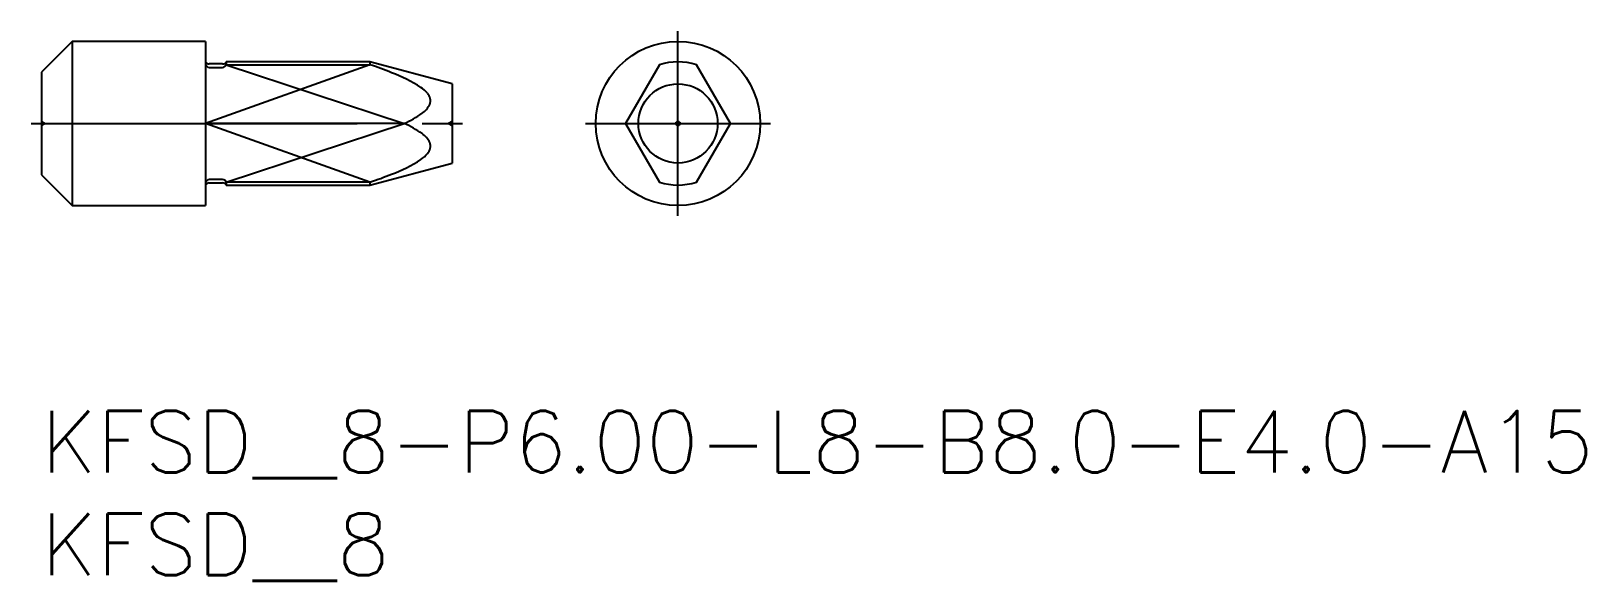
# Model space of a CAD drawing. Extents: x -0.5 to 75.2, y -8.3 to 18.5.
import ezdxf

# ---------------------------------------------------------------- set-up
doc = ezdxf.new("R2010")
doc.units = 0
doc.header["$LTSCALE"] = 0.5
doc.linetypes.add('CENTER', pattern=[50.8, 31.75, -6.35, 6.35, -6.35])
doc.linetypes.add('DASHED', pattern=[19.05, 12.7, -6.35])
for name, color, linetype in [('MSM_CENTER', 1, 'CENTER'), ('MSM_CONTINUOUS', 7, 'CONTINUOUS'), ('MSM_DASHED', 4, 'DASHED'), ('MSM_NARROW', 5, 'CONTINUOUS'), ('MSM_PART_NUMBER', 7, 'CONTINUOUS')]:
    doc.layers.add(name, color=color, linetype=linetype)
doc.styles.get("Standard").update_dxf_attribs({"font": 'txt.shx', "height": 0.5, "bigfont": 'bigfont.shx'})

# ---------------------------------------------------------------- blocks, each defined once
blk = doc.blocks.new('*U18')
at = {"layer": 'MSM_PART_NUMBER'}
blk.add_text('KFSD__8-P6.00-L8-B8.0-E4.0-A15', height=3, dxfattribs=at).set_placement((0, -3))
blk = doc.blocks.new('*U19')
at = {"layer": 'MSM_PART_NUMBER'}
blk.add_text('KFSD__8', height=3, dxfattribs=at).set_placement((0, -8))

msp = doc.modelspace()

# ---------------------------------------------------------------- linework, layer by layer
at = {"layer": 'MSM_CENTER'}
for p, q in [((31, 9.5), (31, 18.5)), ((-0.5, 14), (20.5, 14)), ((26.5, 14), (35.5, 14))]:
    msp.add_line(p, q, dxfattribs=at)
at = {"layer": 'MSM_CONTINUOUS'}
for p, q in [((1.5, 18), (0, 16.5)), ((8, 18), (1.5, 18)), ((1.5, 18), (1.5, 10)), ((8, 18), (8, 10)), ((8.827, 16.9), (8.173, 16.9)), ((8.173, 16.731), (8.827, 16.731)), ((16, 17), (9, 17)), ((9, 17), (9, 16.862)), ((9, 16.862), (16, 16.862)), ((20, 15.928), (16, 17)), ((16, 17), (16, 16.862)), ((30.1, 16.862), (28.448, 14)), ((33.552, 14), (31.9, 16.862)), ((0, 16.5), (0, 11.5)), ((20, 15.928), (20, 12.072)), ((17.671, 14), (8, 14)), ((28.448, 14), (30.1, 11.138)), ((31.9, 11.138), (33.552, 14)), ((0, 11.5), (1.5, 10)), ((16, 11), (20, 12.072)), ((8.827, 11.269), (8.173, 11.269)), ((8.173, 11.1), (8.827, 11.1)), ((9, 11.138), (9, 11)), ((16, 11.138), (9, 11.138)), ((9, 11), (16, 11)), ((16, 11.138), (16, 11)), ((1.5, 10), (8, 10))]:
    msp.add_line(p, q, dxfattribs=at)
for radius in [4, 1.928, 0.1]:
    msp.add_circle((31, 14), radius, dxfattribs=at)
for centre, radius, start, end in [((8.173, 17.1), 0.2, 210, 270), ((8.237, 16.967), 0.259, 203.86108, 224.05514), ((8.188, 16.926), 0.196, 225.51141, 265.7382), ((8.827, 17.1), 0.2, 270, 330), ((8.811, 16.928), 0.198, 274.51531, 313.57608), ((8.766, 16.965), 0.256, 315.32125, 336.2629), ((8.779, -4.366), 22.422, 68.33633, 71.21465), ((31, 14), 3, 72.5424, 107.4576), ((14.622, 9.843), 7.063, 56.89612, 69.83263), ((17.569, 14.433), 1.609, 40.04155, 55.53238), ((18.215, 14.998), 0.751, 16.40664, 38.68882), ((18.489, 15.104), 0.458, 337.53919, 13.41933), ((15.578, 18.676), 5.124, 294.11361, 305.28542), ((17.927, 15.399), 1.092, 303.99249, 334.50293), ((15.578, 9.324), 5.124, 54.71458, 65.88639), ((17.927, 12.601), 1.092, 25.49707, 56.00751), ((18.489, 12.896), 0.458, 346.58067, 22.46081), ((14.622, 18.157), 7.063, 290.16737, 303.10388), ((17.569, 13.567), 1.609, 304.46762, 319.95845), ((18.215, 13.002), 0.751, 321.31118, 343.59336), ((8.779, 32.366), 22.422, 288.78535, 291.66367), ((8.237, 11.033), 0.259, 135.94486, 156.13892), ((8.173, 10.9), 0.2, 90, 150), ((8.188, 11.074), 0.196, 94.2618, 134.48859), ((8.811, 11.072), 0.198, 46.42392, 85.48469), ((8.827, 10.9), 0.2, 30, 90), ((8.766, 11.035), 0.256, 23.7371, 44.67875), ((31, 14), 3, 252.5424, 287.4576)]:
    msp.add_arc(centre, radius, start, end, dxfattribs=at)
at = {"layer": 'MSM_DASHED'}
for p, q in [((0, 14.1), (0.173, 14)), ((0.173, 14), (0, 13.9)), ((20, 14.1), (19.827, 14)), ((19.827, 14), (20, 13.9))]:
    msp.add_line(p, q, dxfattribs=at)
at = {"layer": 'MSM_NARROW'}
for p, q in [((16, 16.862), (8, 14)), ((9, 16.862), (17.671, 14)), ((16, 11.138), (8, 14)), ((9, 11.138), (17.671, 14))]:
    msp.add_line(p, q, dxfattribs=at)

# ---------------------------------------------------------------- block references
at = {"layer": 'MSM_CONTINUOUS'}
for name in ['*U18', '*U19']:
    msp.add_blockref(name, (0, 0), dxfattribs=at)

doc.saveas('drawing.dxf')
